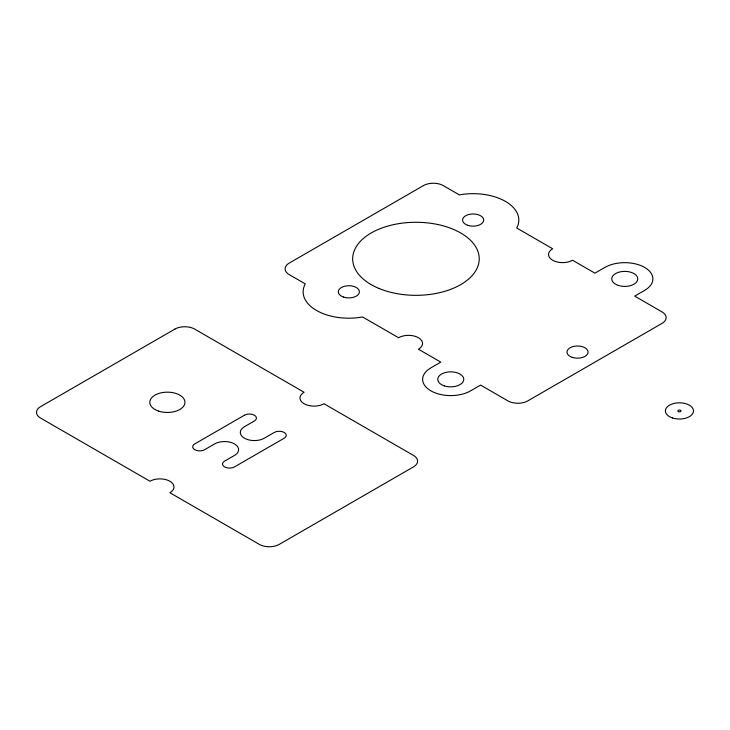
<?xml version="1.0" encoding="UTF-8"?>
<svg xmlns="http://www.w3.org/2000/svg" width="730" height="730" viewBox="0 0 730 730"><rect width="100%" height="100%" fill="white"/><g stroke="black" fill="none" stroke-linecap="round" stroke-linejoin="round"><path stroke-width="1.09" d="M174.844 329.12L40.615 406.619A14.062 8.121 0 0 0 40.615 418.098L149.988 481.243A14.062 8.121 0 0 1 169.871 481.243A14.062 8.121 0 0 1 169.871 492.723L259.36 544.388A14.062 8.121 0 0 0 279.243 544.388L413.472 466.89A14.062 8.121 0 0 0 413.472 455.41L323.983 403.745A14.062 8.121 0 0 1 304.1 403.745A14.062 8.121 0 0 1 304.1 392.265L194.727 329.12A14.062 8.121 0 0 0 174.844 329.12M423.409 185.612L289.19 263.11A14.062 8.121 0 0 0 289.19 274.589L305.259 283.87A45.698 26.38 0 0 0 316.528 310.469A45.698 26.38 0 0 0 362.591 316.975L398.553 337.734A14.062 8.121 0 0 1 418.445 337.734A14.062 8.121 0 0 1 418.445 349.214L440.81 362.126L430.873 367.874A28.123 16.233 0 0 0 430.873 390.833A28.123 16.233 0 0 0 470.64 390.833L480.586 385.093L507.925 400.88A14.062 8.121 0 0 0 527.808 400.88L662.037 323.381A14.062 8.121 0 0 0 662.037 311.902L634.698 296.115L644.636 290.376A28.123 16.233 0 0 0 644.636 267.417A28.123 16.233 0 0 0 604.869 267.417L594.923 273.157L572.557 260.236A14.062 8.121 0 0 1 552.665 260.236A14.062 8.121 0 0 1 552.665 248.757L516.703 227.997A45.698 26.38 0 0 0 505.443 201.398A45.698 26.38 0 0 0 459.371 194.892L443.302 185.612A14.062 8.121 0 0 0 423.409 185.612M244.44 415.224L194.727 443.931A7.026 4.061 0 0 0 194.727 449.671A7.026 4.061 0 0 0 204.674 449.671L214.62 443.931A14.062 8.121 0 0 1 234.503 443.931A14.062 8.121 0 0 1 234.503 455.41L224.557 461.15A7.026 4.061 0 0 0 224.557 466.89A7.026 4.061 0 0 0 234.503 466.89L284.216 438.192A7.026 4.061 0 0 0 284.216 432.452A7.026 4.061 0 0 0 274.27 432.452L264.333 438.192A14.062 8.121 0 0 1 244.44 438.192A14.062 8.121 0 0 1 244.44 426.712L254.387 420.973A7.026 4.061 0 0 0 254.387 415.224A7.026 4.061 0 0 0 244.44 415.224M378.824 288.387A63.273 36.527 0 0 0 478.889 262.572A63.273 36.527 0 0 0 390.149 225.451A63.273 36.527 0 0 0 378.824 288.387M572.256 357.353A10.549 6.086 0 0 0 588.07 352.088A10.549 6.086 0 0 0 572.256 346.814A10.549 6.086 0 0 0 572.256 357.353M343.575 297.083A10.549 6.086 0 0 0 359.388 291.808A10.549 6.086 0 0 0 343.575 286.534A10.549 6.086 0 0 0 343.575 297.083M467.857 225.333A10.549 6.086 0 0 0 483.671 220.058A10.549 6.086 0 0 0 467.857 214.784A10.549 6.086 0 0 0 467.857 225.333M444.251 385.851A13.003 7.51 0 0 0 463.76 379.354A13.003 7.51 0 0 0 444.251 372.848A13.003 7.51 0 0 0 444.251 385.851M618.246 285.393A13.003 7.51 0 0 0 637.764 278.897A13.003 7.51 0 0 0 618.246 272.39A13.003 7.51 0 0 0 618.246 285.393M678.508 411.665A1.579 0.912 0 0 0 681.008 411.017A1.579 0.912 0 0 0 678.79 410.087A1.579 0.912 0 0 0 678.508 411.665M672.412 417.952A14.062 8.121 0 0 0 693.5 410.926A14.062 8.121 0 0 0 672.412 403.891A14.062 8.121 0 0 0 672.412 417.952M158.602 411.099A17.575 10.147 0 0 0 184.964 402.312A17.575 10.147 0 0 0 158.602 393.525A17.575 10.147 0 0 0 158.602 411.099"/></g></svg>
